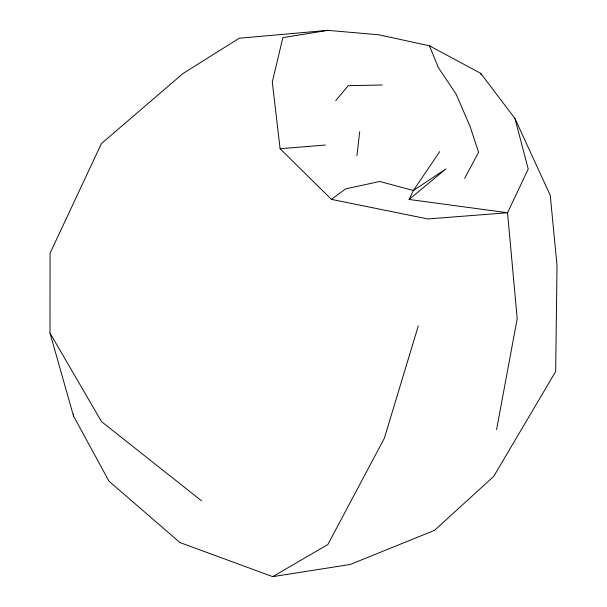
<?xml version="1.0" encoding="UTF-8"?>
<svg xmlns="http://www.w3.org/2000/svg" width="607" height="607" viewBox="0 0 607 607"><rect width="100%" height="100%" fill="white"/><g stroke="black" fill="none" stroke-linecap="round" stroke-linejoin="round"><path stroke-width="0.91" d="M49.979 333L50.07 253.195L101.452 143.54L182.927 73.561L239.211 38.241L327.848 30.35L378.776 34.789L429.445 45.798L480.698 73.318L514.956 118.509L550.253 195.355L557.021 265.638L555.663 371.522L493.703 476.396L434.536 530.343L350.269 564.472L272.71 576.65L179.93 542.544L108.994 481.222L73.485 415.954L49.979 333L101.521 421.63L201.524 500.79M73.485 415.954L73.584 414.088M356.931 155.627L359.716 131.636M496.572 429.657L517.194 318.69L507.543 212.746L528.227 169.087L514.956 118.509M418.269 325.959L384.345 438.277L327.863 544.517L272.71 576.65M327.848 30.35L282.885 37.626L272.285 81.998L280.1 148.73L331.422 199.362L427.867 218.952L507.543 212.746L409.11 199.46L413.397 190.492L439.718 151.606M464.636 178.39L478.597 152.274L470.076 126.438L456.153 94.184L438.337 67.582L429.445 45.798M335.701 100.754L348.16 85.701L382.311 84.988M409.11 199.46L445.925 168.898L413.397 190.492L379.785 181.478L345.709 188.845L331.422 199.362M280.1 148.73L325.367 145.027M480.698 73.318L481.283 75.093"/></g></svg>
